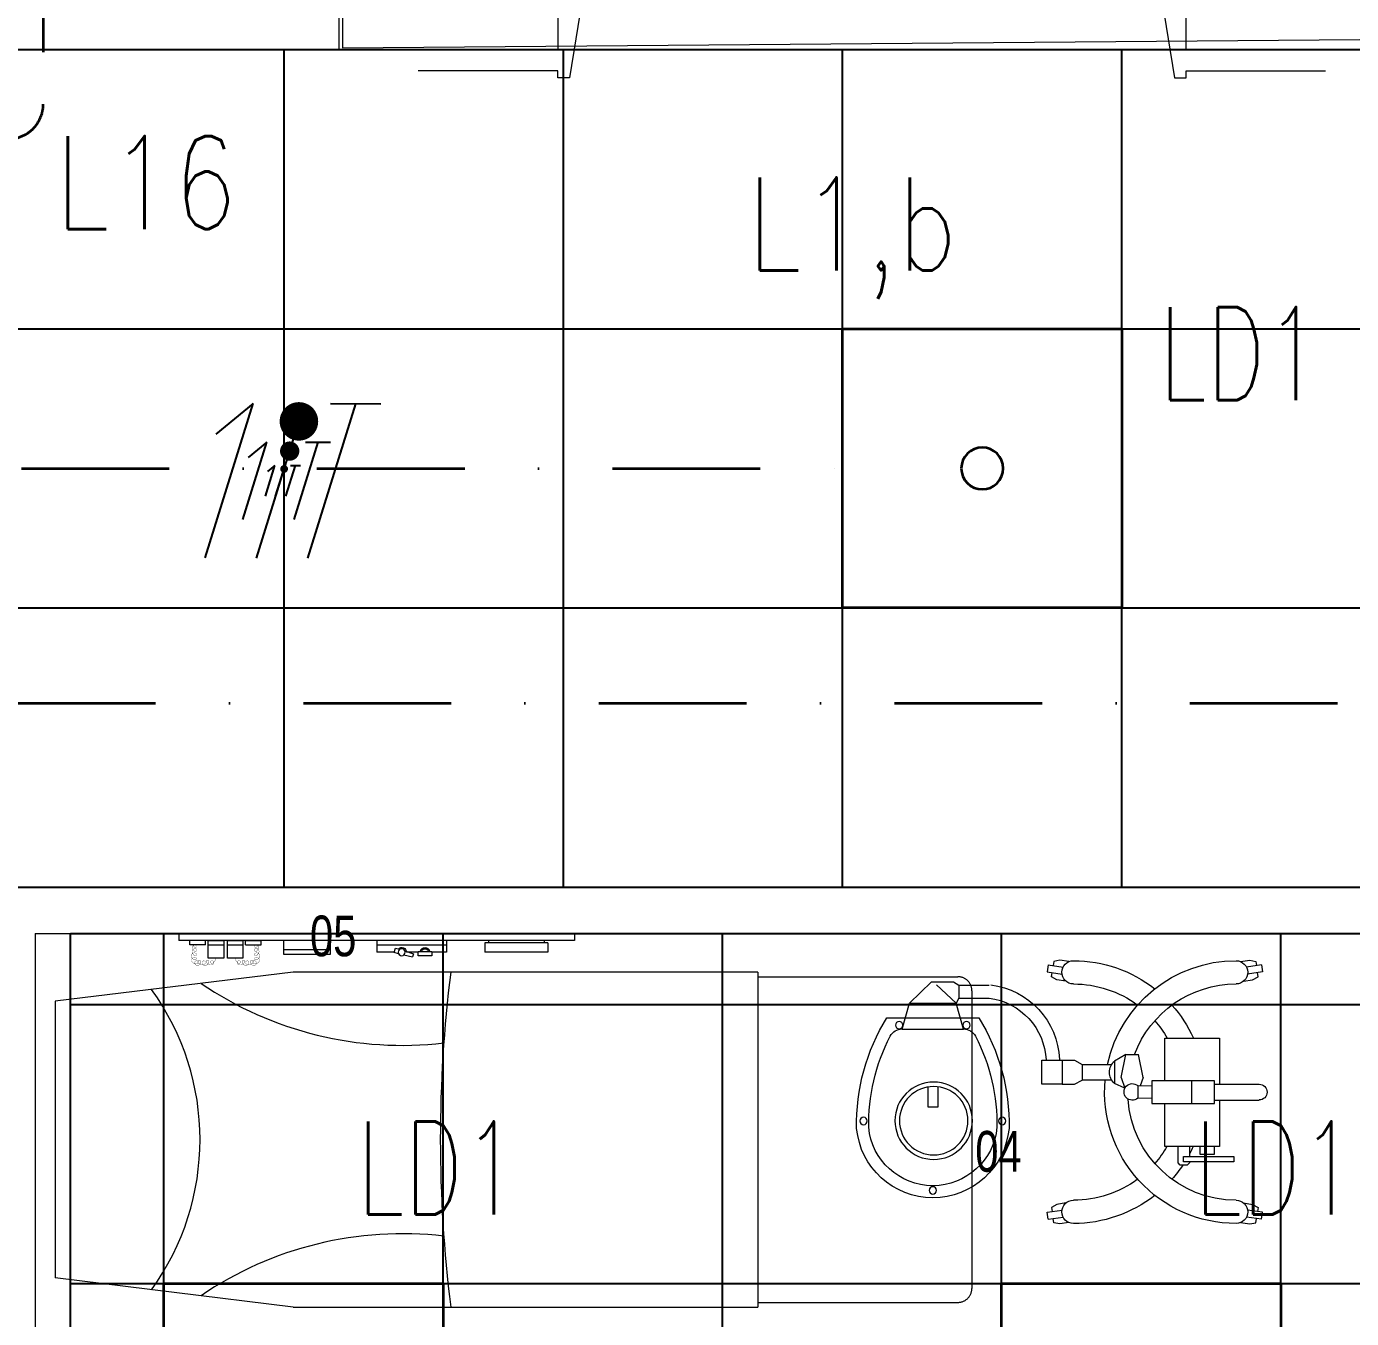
# Model space of a CAD drawing. Header units: inches. Extents: x -12418 to 57169, y -29325 to 19878.
# Drawn here: x 45264 to 48111, y -3675 to -897 of the extents above; entities that cross this region are included whole.
import ezdxf
from ezdxf.enums import TextEntityAlignment as Align

# ---------------------------------------------------------------- set-up
doc = ezdxf.new("R2010")
doc.units = ezdxf.units.IN
doc.header["$LTSCALE"] = 25
doc.header["$MEASUREMENT"] = 0
doc.linetypes.add('00-Ground Floor$0$HIDDEN', pattern=[9.525, 6.35, -3.175])
doc.linetypes.add('DASHDOT', pattern=[25.4, 12.7, -6.35, 0, -6.35])
doc.layers.get('0').update_dxf_attribs({"color": 8})
for name, color, linetype, lineweight in [('00-Ground Floor$0$72_EGR_EQP_TAG', 142, 'Continuous', 5), ('00-Ground Floor$0$C-HYDR-CTCH', 251, 'Continuous', 5), ('00-Ground Floor$0$Cabin', 7, 'Continuous', 5), ('00-Ground Floor$0$LOADING', 253, 'Continuous', 5), ('00-Ground Floor$0$Structure', 251, 'Continuous', 5), ('00-Ground Floor$0$Walls', 251, 'Continuous', 5), ('E-LITE-CIRC', 6, 'Continuous', 25), ('E-LITE-CIRC-NUMB', 6, 'Continuous', 25), ('E-LITE-CLNG', 150, 'Continuous', 35), ('E-LITE-CLNG-CNDT', 6, 'DASHDOT', 35), ('E-LITE-CTRL', 6, 'Continuous', 25), ('E-LITE-IDEN', 6, 'Continuous', 25), ('E-POWR-WIRE', 6, 'Continuous', 25), ('E-POWR-WIRE @ 100', 6, 'Continuous', 25), ('E-POWR-WIRE @ 20', 6, 'Continuous', 25), ('E-POWR-WIRE @ 50', 6, 'Continuous', 25)]:
    doc.layers.add(name, color=color, linetype=linetype, lineweight=lineweight)
doc.layers.add('00-Ground Floor$0$False Ceiling', color=251, linetype='Continuous')
doc.styles.add('00-Ground Floor$0$X3G_ENTITY_257CFD', font='swisscl.ttf', dxfattribs={"height": 200})
doc.styles.add('DC_Simplex', font='SIMPLEX.shx', dxfattribs={"width": 0.7})

# ---------------------------------------------------------------- blocks, each defined once
blk = doc.blocks.new('00-Ground Floor$0$ME19011A-P')
for p, q in [((-0.425, 0), (0.425, 0)), ((-0.425, 0), (-0.425, -0.015)), ((0.425, 0), (0.425, -0.015)), ((-0.425, -0.015), (0.425, -0.015)), ((-0.3675, -0.0198), (-0.2325, -0.0198)), ((-0.3675, -0.0198), (-0.3675, -0.0399)), ((-0.36, -0.015), (-0.36, -0.0198)), ((-0.24, -0.015), (-0.24, -0.0198)), ((-0.2325, -0.0198), (-0.2325, -0.0399)), ((-0.15, -0.015), (-0.15, -0.04)), ((-0.15, -0.025), (0, -0.025)), ((0, -0.015), (0, -0.04)), ((0.1, -0.015), (0.1, -0.045)), ((0.2, -0.045), (0.2, -0.015)), ((0.2818, -0.015), (0.2484, -0.015)), ((0.2484, -0.0243), (0.2484, -0.015)), ((0.2818, -0.0243), (0.2484, -0.0243)), ((0.2818, -0.0243), (0.2818, -0.015)), ((0.3211, -0.015), (0.2877, -0.015)), ((0.2877, -0.015), (0.2877, -0.0531)), ((0.3211, -0.0243), (0.2877, -0.0243)), ((0.3211, -0.0531), (0.3211, -0.015)), ((0.3623, -0.015), (0.3289, -0.015)), ((0.3289, -0.015), (0.3289, -0.0531)), ((0.3623, -0.0243), (0.3289, -0.0243)), ((0.3623, -0.0531), (0.3623, -0.015)), ((0.3682, -0.0243), (0.3682, -0.015)), ((0.3682, -0.015), (0.4016, -0.015)), ((0.3682, -0.0243), (0.4016, -0.0243)), ((0.4016, -0.0243), (0.4016, -0.015)), ((-0.3675, -0.0399), (-0.2325, -0.0399)), ((-0.15, -0.04), (-0.1187, -0.04)), ((-0.0887, -0.04), (-0.0637, -0.04)), ((-0.0606, -0.0371), (-0.0787, -0.0432)), ((-0.0787, -0.0432), (-0.077, -0.0497)), ((-0.0582, -0.046), (-0.077, -0.0497)), ((-0.0402, -0.0312), (-0.0496, -0.0337)), ((-0.047, -0.0434), (-0.0376, -0.0409)), ((-0.0376, -0.0409), (-0.0402, -0.0312)), ((-0.0379, -0.04), (0, -0.04)), ((0.1, -0.035), (0.2, -0.035)), ((0.1, -0.045), (0.2, -0.045)), ((0.2877, -0.0531), (0.3211, -0.0531)), ((0.3289, -0.0531), (0.3623, -0.0531))]:
    blk.add_line(p, q)
at = {"color": 8, "const_width": 0.000601}
for points in [[(0.3044, -0.0531, -0.184574), (0.2977, -0.0636, -1.44364), (0.2961, -0.0581, -0.837915), (0.2969, -0.0664, -0.30536), (0.2839, -0.062, -1.584726), (0.2894, -0.0609, -0.253153), (0.2827, -0.0684, -0.874198), (0.2775, -0.0585, -0.915253), (0.2791, -0.0658, -0.223821), (0.2683, -0.0644, -1.703343), (0.272, -0.0597, -0.588962), (0.2621, -0.068, -0.717795), (0.2625, -0.0581, -0.983104), (0.2645, -0.0644, -0.326362), (0.2534, -0.0609, -0.758716), (0.2609, -0.0514, -0.906186), (0.2593, -0.0565, -0.189488), (0.2526, -0.0522, -0.7948), (0.2613, -0.0423, -1.223996), (0.2574, -0.047, -0.072149), (0.2534, -0.0403, -0.645886), (0.2609, -0.0324, -1.366917), (0.2574, -0.0371, -0.078415), (0.2542, -0.0308, -0.723006), (0.2613, -0.0256, -1.105484), (0.2582, -0.0292, -0.221197), (0.2566, -0.0243, -0.221197)], [(0.3456, -0.0531, 0.184574), (0.3523, -0.0636, 1.44364), (0.3539, -0.0581, 0.837915), (0.3531, -0.0664, 0.30536), (0.3661, -0.062, 1.584726), (0.3606, -0.0609, 0.253153), (0.3673, -0.0684, 0.874198), (0.3725, -0.0585, 0.915253), (0.3709, -0.0658, 0.223821), (0.3817, -0.0644, 1.703343), (0.378, -0.0597, 0.588962), (0.3879, -0.068, 0.717795), (0.3875, -0.0581, 0.983104), (0.3855, -0.0644, 0.326362), (0.3966, -0.0609, 0.758716), (0.3891, -0.0514, 0.906186), (0.3907, -0.0565, 0.189488), (0.3974, -0.0522, 0.7948), (0.3887, -0.0423, 1.223996), (0.3926, -0.047, 0.072149), (0.3966, -0.0403, 0.645886), (0.3891, -0.0324, 1.366917), (0.3926, -0.0371, 0.078415), (0.3958, -0.0308, 0.723006), (0.3887, -0.0256, 1.105484), (0.3918, -0.0292, 0.221197), (0.3934, -0.0243, 0.221197)]]:
    blk.add_lwpolyline(points, format="xyb", dxfattribs=at)
blk.add_lwpolyline([(-0.1187, -0.0482), (-0.0887, -0.0482), (-0.0887, -0.0382), (-0.1187, -0.0382)], close=True)
blk.add_circle((-0.0537, -0.04), 0.0075)
for centre, radius, start, end in [((-0.1037, -0.04), 0.01, 10.4593, 169.5407), ((-0.1037, -0.04), 0.0075, 14.0075, 165.9925), ((-0.0537, -0.04), 0.01, 45, 180)]:
    blk.add_arc(centre, radius, start, end)
blk = doc.blocks.new('00-Ground Floor$0$M.44.57.64')
at = {"layer": '00-Ground Floor$0$LOADING', "xscale": 1000.000000000002, "yscale": 1000.000000000002, "zscale": 1000.000000000002, "rotation": 225.9999036123427}
blk.add_blockref('00-Ground Floor$0$ME19011A-P', (-80806.9, 16720.7), dxfattribs=at)
blk = doc.blocks.new('00-Ground Floor$0$HF13902-P')
at = {"color": 8, "linetype": '00-Ground Floor$0$HIDDEN'}
for p, q in [((-0.35, -0.6824), (-0.35, -1.1124)), ((0.35, -0.6824), (0.35, -1.1124)), ((0.32, -1.1424), (-0.32, -1.1424))]:
    blk.add_line(p, q, dxfattribs=at)
at = {"linetype": 'Continuous'}
for points in [[(0.36, -0.5224), (0.36, -0.5224), (0.36, -0.5224), (0.36, -0.5224), (0.36, -0.5224), (0.36, -0.5224), (0.36, -0.5224), (0.36, -0.5224), (0.36, -0.5224), (0.36, -0.5224), (0.36, -0.5224), (0.36, -0.5224), (0.36, -0.5224), (0.36, -0.5224), (0.36, -0.5224), (0.36, -0.5224), (0.36, -0.5224), (0.36, -0.5224), (0.36, -0.5224), (0.36, -0.5224), (0.36, -0.5224), (0.36, -0.5224), (0.36, -0.5224), (0.36, -0.5224), (0.36, -0.5224), (0.36, -0.5224), (0.36, -0.5224), (0.36, -0.5224), (0.36, -0.5224), (0.36, -0.5224), (0.36, -0.5224), (0.36, -0.5224), (0.36, -0.5224), (0.36, -0.5224), (0.36, -0.5224), (0.36, -0.5224), (0.36, -0.5224), (0.36, -0.5224), (0.36, -0.5224), (0.36, -0.5224), (0.36, -0.5224), (0.36, -0.5224), (0.36, -0.5224), (0.36, -0.5224), (0.36, -0.5224), (0.36, -0.5224), (0.36, -0.5224), (0.36, -0.5224), (0.36, -0.5224), (0.36, -0.5224), (0.36, -0.5224), (0.36, -0.5224), (0.36, -0.5224), (0.36, -0.5224), (0.36, -0.5224), (0.36, -0.5224), (0.36, -0.5224), (0.36, -0.5224), (0.36, -0.5224), (0.36, -0.5224), (0.36, -0.5224), (0.36, -0.5224), (0.36, -0.5224), (0.36, -0.5224), (0.36, -0.5224), (0.36, -0.5224), (0.36, -0.5224), (0.36, -0.5224), (0.36, -0.5224), (0.36, -0.5224), (0.36, -0.5224), (0.36, -0.5224), (0.36, -0.5224), (0.36, -0.5224), (0.36, -0.5224), (0.36, -0.5224), (0.36, -0.5224), (0.36, -0.5224), (0.36, -0.5224), (0.36, -0.5224), (0.36, -0.5224), (0.36, -0.5224), (0.36, -0.5224), (0.36, -0.5224), (0.36, -0.5224), (0.36, -0.5224), (0.36, -0.5224), (0.36, -0.5224), (0.36, -0.5224), (0.36, -0.5224), (0.36, -0.5224), (0.36, -0.5224), (0.36, -0.5224), (0.36, -0.5224), (0.36, -0.5224), (0.36, -0.5224), (0.36, -0.5224), (0.36, -0.5224), (0.36, -0.5224), (0.36, -0.5224), (0.36, -0.5224), (0.36, -0.5224), (0.36, -0.5224), (0.36, -0.5224), (0.36, -0.5224), (0.36, -0.5224), (0.36, -0.5224), (0.36, -0.5224), (0.36, -0.5224), (0.36, -0.5224), (0.36, -0.5224), (0.36, -0.5224), (0.36, -0.5224), (0.36, -0.5224), (0.36, -0.5224), (0.36, -0.5224), (0.36, -0.5224), (0.36, -0.5224), (0.36, -0.5224), (0.36, -0.5224), (0.36, -0.5224), (0.36, -0.5224), (0.36, -0.5224), (0.36, -0.5224), (0.36, -0.5224), (0.36, -0.5224), (0.36, -0.5224), (0.36, -0.5224), (0.36, -0.5224), (0.36, -0.5224), (0.36, -0.5224), (0.36, -0.5224), (0.36, -0.5224), (0.36, -0.5224), (0.36, -0.5224), (0.36, -0.5224), (0.36, -0.5224), (0.36, -0.5224), (0.36, -0.5224), (0.36, -0.5224), (0.36, -0.5224), (0.36, -0.5224), (0.36, -0.5224), (0.36, -0.5224), (0.36, -0.5224), (0.36, -0.5224), (0.36, -0.5224), (0.36, -0.5224), (0.36, -0.5224), (0.36, -0.5224), (0.36, -0.5224), (0.36, -0.5224), (0.36, -0.5224), (0.36, -0.5224), (0.36, -0.5224), (0.36, -0.5224), (0.36, -0.5224), (0.36, -0.5224), (0.36, -0.5224), (0.36, -0.5224), (0.36, -0.5224), (0.36, -0.5224), (0.36, -0.5224), (0.36, -0.5224), (0.36, -0.5224), (0.36, -0.5224), (0.36, -0.5224), (0.36, -0.5224), (0.36, -0.5224), (0.36, -0.5224), (0.36, -0.5224), (0.36, -0.5224), (0.36, -0.5224), (0.36, -0.5224), (0.36, -0.5224), (0.36, -0.5224), (0.36, -0.5224), (0.36, -0.5224), (0.36, -0.5224), (0.36, -0.5224), (0.36, -0.5224), (0.36, -0.5224), (0.36, -0.5224), (0.36, -0.5224), (0.36, -0.5224), (0.36, -0.5224), (0.36, -0.5224), (0.36, -0.5224), (0.36, -0.5224), (0.36, -0.5224), (0.36, -0.5224), (0.36, -0.5224), (0.36, -0.5224), (0.36, -0.5224), (0.36, -0.5224), (0.36, -0.5224), (0.36, -0.5224), (0.36, -0.5224), (0.36, -0.5224), (0.36, -0.5224), (0.36, -0.5224), (0.36, -0.5224), (0.36, -0.5224), (0.36, -0.5224), (0.36, -0.5224), (0.36, -0.5224), (0.36, -0.5224), (0.36, -0.5224), (0.36, -0.5224), (0.36, -0.5224), (0.36, -0.5224), (0.36, -0.5224), (0.36, -0.5224), (0.36, -0.5224), (0.36, -0.5224), (0.36, -0.5224), (0.36, -0.5224), (0.36, -0.5224), (0.36, -0.5224)], [(0.36, -0.5224), (0.36, -0.5224), (0.36, -0.5224), (0.36, -0.5224), (0.36, -0.5224), (0.36, -0.5224), (0.36, -0.5224), (0.36, -0.5224), (0.36, -0.5224), (0.36, -0.5224), (0.36, -0.5224), (0.36, -0.5224), (0.36, -0.5224), (0.36, -0.5224), (0.36, -0.5224), (0.36, -0.5224), (0.36, -0.5224), (0.36, -0.5224), (0.36, -0.5224), (0.36, -0.5224), (0.36, -0.5224), (0.36, -0.5224), (0.36, -0.5224), (0.36, -0.5224), (0.36, -0.5224), (0.36, -0.5224), (0.36, -0.5224), (0.36, -0.5224), (0.36, -0.5224), (0.36, -0.5224), (0.36, -0.5224), (0.36, -0.5224), (0.36, -0.5224), (0.36, -0.5224), (0.36, -0.5224), (0.36, -0.5224), (0.36, -0.5224), (0.36, -0.5224), (0.36, -0.5224), (0.36, -0.5224), (0.36, -0.5224), (0.36, -0.5224), (0.36, -0.5224), (0.36, -0.5224), (0.36, -0.5224), (0.36, -0.5224), (0.36, -0.5224), (0.36, -0.5224), (0.36, -0.5224), (0.36, -0.5224), (0.36, -0.5224), (0.36, -0.5224), (0.36, -0.5224), (0.36, -0.5224), (0.36, -0.5224), (0.36, -0.5224), (0.36, -0.5224), (0.36, -0.5224), (0.36, -0.5224), (0.36, -0.5224), (0.36, -0.5224), (0.36, -0.5224), (0.36, -0.5224), (0.36, -0.5224), (0.36, -0.5224), (0.36, -0.5224), (0.36, -0.5224), (0.36, -0.5224), (0.36, -0.5224), (0.36, -0.5224), (0.36, -0.5224), (0.36, -0.5224), (0.36, -0.5224), (0.36, -0.5224), (0.36, -0.5224), (0.36, -0.5224), (0.36, -0.5224), (0.36, -0.5224), (0.36, -0.5224), (0.36, -0.5224), (0.36, -0.5224), (0.36, -0.5224), (0.36, -0.5224), (0.36, -0.5224), (0.36, -0.5224), (0.36, -0.5224), (0.36, -0.5224), (0.36, -0.5224), (0.36, -0.5224), (0.36, -0.5224), (0.36, -0.5224), (0.36, -0.5224), (0.36, -0.5224), (0.36, -0.5224), (0.36, -0.5224), (0.36, -0.5224), (0.36, -0.5224), (0.36, -0.5224), (0.36, -0.5224), (0.36, -0.5224), (0.36, -0.5224), (0.36, -0.5224), (0.36, -0.5224), (0.36, -0.5224), (0.36, -0.5224), (0.36, -0.5224), (0.36, -0.5224), (0.36, -0.5224), (0.36, -0.5224), (0.36, -0.5224), (0.36, -0.5224), (0.36, -0.5224), (0.36, -0.5224), (0.36, -0.5224), (0.36, -0.5224), (0.36, -0.5224), (0.36, -0.5224), (0.36, -0.5224), (0.36, -0.5224), (0.36, -0.5224), (0.36, -0.5224), (0.36, -0.5224), (0.36, -0.5224), (0.36, -0.5224), (0.36, -0.5224), (0.36, -0.5224), (0.36, -0.5224), (0.36, -0.5224), (0.36, -0.5224), (0.36, -0.5224), (0.36, -0.5224), (0.36, -0.5224), (0.36, -0.5224), (0.36, -0.5224), (0.36, -0.5224), (0.36, -0.5224), (0.36, -0.5224), (0.36, -0.5224), (0.36, -0.5224), (0.36, -0.5224), (0.36, -0.5224), (0.36, -0.5224), (0.36, -0.5224), (0.36, -0.5224), (0.36, -0.5224), (0.36, -0.5224), (0.36, -0.5224), (0.36, -0.5224), (0.36, -0.5224), (0.36, -0.5224), (0.36, -0.5224), (0.36, -0.5224), (0.36, -0.5224), (0.36, -0.5224), (0.36, -0.5224), (0.36, -0.5224), (0.36, -0.5224), (0.36, -0.5224), (0.36, -0.5224), (0.36, -0.5224), (0.36, -0.5224), (0.36, -0.5224), (0.36, -0.5224), (0.36, -0.5224), (0.36, -0.5224), (0.36, -0.5224), (0.36, -0.5224), (0.36, -0.5224), (0.36, -0.5224), (0.36, -0.5224), (0.36, -0.5224), (0.36, -0.5224), (0.36, -0.5224), (0.36, -0.5224), (0.36, -0.5224), (0.36, -0.5224), (0.36, -0.5224), (0.36, -0.5224), (0.36, -0.5224), (0.36, -0.5224), (0.36, -0.5224), (0.36, -0.5224), (0.36, -0.5224), (0.36, -0.5224), (0.36, -0.5224), (0.36, -0.5224), (0.36, -0.5224), (0.36, -0.5224), (0.36, -0.5224), (0.36, -0.5224), (0.36, -0.5224), (0.36, -0.5224), (0.36, -0.5224), (0.36, -0.5224), (0.36, -0.5224), (0.36, -0.5224), (0.36, -0.5224), (0.36, -0.5224), (0.36, -0.5224), (0.36, -0.5224), (0.36, -0.5224), (0.36, -0.5224), (0.36, -0.5224), (0.36, -0.5224), (0.36, -0.5224), (0.36, -0.5224), (0.36, -0.5224), (0.36, -0.5224), (0.36, -0.5224), (0.36, -0.5224), (0.36, -0.5224), (0.36, -0.5224), (0.36, -0.5224), (0.36, -0.5224)], [(0.36, -0.5224), (0.36, -0.5224), (0.36, -0.5224), (0.36, -0.5224), (0.36, -0.5224), (0.36, -0.5224), (0.36, -0.5224), (0.36, -0.5224), (0.36, -0.5224), (0.36, -0.5224), (0.36, -0.5224), (0.36, -0.5224), (0.36, -0.5224), (0.36, -0.5224), (0.36, -0.5224), (0.36, -0.5224), (0.36, -0.5224), (0.36, -0.5224), (0.36, -0.5224), (0.36, -0.5224), (0.36, -0.5224), (0.36, -0.5224), (0.36, -0.5224), (0.36, -0.5224), (0.36, -0.5224), (0.36, -0.5224), (0.36, -0.5224), (0.36, -0.5224), (0.36, -0.5224), (0.36, -0.5224), (0.36, -0.5224), (0.36, -0.5224), (0.36, -0.5224), (0.36, -0.5224), (0.36, -0.5224), (0.36, -0.5224), (0.36, -0.5224), (0.36, -0.5224), (0.36, -0.5224), (0.36, -0.5224), (0.36, -0.5224), (0.36, -0.5224), (0.36, -0.5224), (0.36, -0.5224), (0.36, -0.5224), (0.36, -0.5224), (0.36, -0.5224), (0.36, -0.5224), (0.36, -0.5224), (0.36, -0.5224), (0.36, -0.5224), (0.36, -0.5224), (0.36, -0.5224), (0.36, -0.5224), (0.36, -0.5224), (0.36, -0.5224), (0.36, -0.5224), (0.36, -0.5224), (0.36, -0.5224), (0.36, -0.5224), (0.36, -0.5224), (0.36, -0.5224), (0.36, -0.5224), (0.36, -0.5224), (0.36, -0.5224), (0.36, -0.5224), (0.36, -0.5224), (0.36, -0.5224), (0.36, -0.5224), (0.36, -0.5224), (0.36, -0.5224), (0.36, -0.5224), (0.36, -0.5224), (0.36, -0.5224), (0.36, -0.5224), (0.36, -0.5224), (0.36, -0.5224), (0.36, -0.5224), (0.36, -0.5224), (0.36, -0.5224), (0.36, -0.5224), (0.36, -0.5224), (0.36, -0.5224), (0.36, -0.5224), (0.36, -0.5224), (0.36, -0.5224), (0.36, -0.5224), (0.36, -0.5224), (0.36, -0.5224), (0.36, -0.5224), (0.36, -0.5224), (0.36, -0.5224), (0.36, -0.5224), (0.36, -0.5224), (0.36, -0.5224), (0.36, -0.5224), (0.36, -0.5224), (0.36, -0.5224), (0.36, -0.5224), (0.36, -0.5224), (0.36, -0.5224), (0.36, -0.5224), (0.36, -0.5224), (0.36, -0.5224), (0.36, -0.5224), (0.36, -0.5224), (0.36, -0.5224), (0.36, -0.5224), (0.36, -0.5224), (0.36, -0.5224), (0.36, -0.5224), (0.36, -0.5224), (0.36, -0.5224), (0.36, -0.5224), (0.36, -0.5224), (0.36, -0.5224), (0.36, -0.5224), (0.36, -0.5224), (0.36, -0.5224), (0.36, -0.5224), (0.36, -0.5224), (0.36, -0.5224), (0.36, -0.5224), (0.36, -0.5224), (0.36, -0.5224), (0.36, -0.5224), (0.36, -0.5224), (0.36, -0.5224), (0.36, -0.5224), (0.36, -0.5224), (0.36, -0.5224), (0.36, -0.5224), (0.36, -0.5224), (0.36, -0.5224), (0.36, -0.5224), (0.36, -0.5224), (0.36, -0.5224), (0.36, -0.5224), (0.36, -0.5224), (0.36, -0.5224), (0.36, -0.5224), (0.36, -0.5224), (0.36, -0.5224), (0.36, -0.5224), (0.36, -0.5224), (0.36, -0.5224), (0.36, -0.5224), (0.36, -0.5224), (0.36, -0.5224), (0.36, -0.5224), (0.36, -0.5224), (0.36, -0.5224), (0.36, -0.5224), (0.36, -0.5224), (0.36, -0.5224), (0.36, -0.5224), (0.36, -0.5224), (0.36, -0.5224), (0.36, -0.5224), (0.36, -0.5224), (0.36, -0.5224), (0.36, -0.5224), (0.36, -0.5224), (0.36, -0.5224), (0.36, -0.5224), (0.36, -0.5224), (0.36, -0.5224), (0.36, -0.5224), (0.36, -0.5224), (0.36, -0.5224), (0.36, -0.5224), (0.36, -0.5224), (0.36, -0.5224), (0.36, -0.5224), (0.36, -0.5224), (0.36, -0.5224), (0.36, -0.5224), (0.36, -0.5224), (0.36, -0.5224), (0.36, -0.5224), (0.36, -0.5224), (0.36, -0.5224), (0.36, -0.5224), (0.36, -0.5224), (0.36, -0.5224), (0.36, -0.5224), (0.36, -0.5224), (0.36, -0.5224), (0.36, -0.5224), (0.36, -0.5224), (0.36, -0.5224), (0.36, -0.5224), (0.36, -0.5224), (0.36, -0.5224), (0.36, -0.5224), (0.36, -0.5224), (0.36, -0.5224), (0.36, -0.5224), (0.36, -0.5224), (0.36, -0.5224), (0.36, -0.5224), (0.36, -0.5224), (0.36, -0.5224), (0.36, -0.5224), (0.36, -0.5224), (0.36, -0.5224), (0.36, -0.5224), (0.36, -0.5224), (0.36, -0.5224), (0.36, -0.5224), (0.36, -0.5224), (0.36, -0.5224), (0.36, -0.5224), (0.36, -0.5224), (0.36, -0.5224), (0.36, -0.5224), (0.36, -0.5224), (0.36, -0.5224), (0.36, -0.5224), (0.36, -0.5224), (0.36, -0.5224), (0.36, -0.5224), (0.36, -0.5224), (0.36, -0.5224), (0.36, -0.5224), (0.36, -0.5224), (0.36, -0.5224), (0.36, -0.5224), (0.36, -0.5224), (0.36, -0.5224), (0.36, -0.5224), (0.36, -0.5224), (0.36, -0.5224), (0.36, -0.5224), (0.36, -0.5224), (0.36, -0.5224), (0.36, -0.5224), (0.36, -0.5224), (0.36, -0.5224), (0.36, -0.5224), (0.36, -0.5224), (0.36, -0.5224), (0.36, -0.5224), (0.36, -0.5224), (0.36, -0.5224), (0.36, -0.5224), (0.36, -0.5224), (0.36, -0.5224), (0.36, -0.5224), (0.36, -0.5224), (0.36, -0.5224), (0.36, -0.5224), (0.36, -0.5224), (0.36, -0.5224), (0.36, -0.5224), (0.36, -0.5224), (0.36, -0.5224), (0.36, -0.5224), (0.36, -0.5224), (0.36, -0.5224), (0.36, -0.5224), (0.36, -0.5224), (0.36, -0.5224), (0.36, -0.5224), (0.36, -0.5224), (0.36, -0.5224), (0.36, -0.5224), (0.36, -0.5224), (0.36, -0.5224), (0.36, -0.5224), (0.36, -0.5224), (0.36, -0.5224), (0.36, -0.5224), (0.36, -0.5224), (0.36, -0.5224), (0.36, -0.5224), (0.36, -0.5224)]]:
    blk.add_lwpolyline(points, close=True, dxfattribs=at)
for points in [[(0.36, -0.5224), (0.36, -0.5224), (0.36, -0.5224), (0.36, -0.5224), (0.36, -0.5224), (0.36, -0.5224), (0.36, -0.5224), (0.36, -0.5224)], [(0.36, -0.5224), (0.36, -0.5224), (0.36, -0.5224), (0.36, -0.5224), (0.36, -0.5224), (0.36, -0.5224), (0.36, -0.5224), (0.36, -0.5224), (0.36, -0.5224), (0.36, -0.5224), (0.36, -0.5224), (0.36, -0.5224), (0.36, -0.5224), (0.36, -0.5224), (0.36, -0.5224), (0.36, -0.5224), (0.36, -0.5224), (0.36, -0.5224), (0.36, -0.5224), (0.36, -0.5224), (0.36, -0.5224), (0.36, -0.5224), (0.36, -0.5224), (0.36, -0.5224), (0.36, -0.5224), (0.36, -0.5224), (0.36, -0.5224), (0.36, -0.5224), (0.36, -0.5224), (0.36, -0.5224), (0.36, -0.5224), (0.36, -0.5224), (0.36, -0.5224), (0.36, -0.5224), (0.36, -0.5224), (0.36, -0.5224), (0.36, -0.5224), (0.36, -0.5224), (0.36, -0.5224), (0.36, -0.5224), (0.36, -0.5224), (0.36, -0.5224), (0.36, -0.5224), (0.36, -0.5224), (0.36, -0.5224), (0.36, -0.5224), (0.36, -0.5224), (0.36, -0.5224), (0.36, -0.5224), (0.36, -0.5224), (0.36, -0.5224), (0.36, -0.5224), (0.36, -0.5224), (0.36, -0.5224), (0.36, -0.5224), (0.36, -0.5224), (0.36, -0.5224), (0.36, -0.5224), (0.36, -0.5224), (0.36, -0.5224), (0.36, -0.5224), (0.36, -0.5224), (0.36, -0.5224), (0.36, -0.5224), (0.36, -0.5224), (0.36, -0.5224), (0.36, -0.5224), (0.36, -0.5224), (0.36, -0.5224), (0.36, -0.5224), (0.36, -0.5224), (0.36, -0.5224), (0.36, -0.5224), (0.36, -0.5224), (0.36, -0.5224), (0.36, -0.5224), (0.36, -0.5224), (0.36, -0.5224), (0.36, -0.5224), (0.36, -0.5224), (0.36, -0.5224), (0.36, -0.5224), (0.36, -0.5224), (0.36, -0.5224), (0.36, -0.5224), (0.36, -0.5224), (0.36, -0.5224), (0.36, -0.5224), (0.36, -0.5224), (0.36, -0.5224), (0.36, -0.5224), (0.36, -0.5224), (0.36, -0.5224), (0.36, -0.5224), (0.36, -0.5224), (0.36, -0.5224), (0.36, -0.5224), (0.36, -0.5224), (0.36, -0.5224), (0.36, -0.5224), (0.36, -0.5224), (0.36, -0.5224), (0.36, -0.5224), (0.36, -0.5224), (0.36, -0.5224), (0.36, -0.5224), (0.36, -0.5224), (0.36, -0.5224), (0.36, -0.5224), (0.36, -0.5224), (0.36, -0.5224)], [(0.36, -0.5224), (0.36, -0.5224), (0.36, -0.5224), (0.36, -0.5224), (0.36, -0.5224), (0.36, -0.5224), (0.36, -0.5224), (0.36, -0.5224), (0.36, -0.5224), (0.36, -0.5224), (0.36, -0.5224), (0.36, -0.5224), (0.36, -0.5224), (0.36, -0.5224), (0.36, -0.5224), (0.36, -0.5224), (0.36, -0.5224)], [(0.36, -0.5224), (0.36, -0.5224), (0.36, -0.5224), (0.36, -0.5224), (0.36, -0.5224), (0.36, -0.5224), (0.36, -0.5224)], [(0.36, -0.5224), (0.36, -0.5224), (0.36, -0.5224), (0.36, -0.5224), (0.36, -0.5224), (0.36, -0.5224), (0.36, -0.5224), (0.36, -0.5224), (0.36, -0.5224), (0.36, -0.5224), (0.36, -0.5224), (0.36, -0.5224)], [(0.36, -0.5224), (0.36, -0.5224), (0.36, -0.5224), (0.36, -0.5224), (0.36, -0.5224), (0.36, -0.5224), (0.36, -0.5224), (0.36, -0.5224), (0.36, -0.5224), (0.36, -0.5224), (0.36, -0.5224), (0.36, -0.5224), (0.36, -0.5224), (0.36, -0.5224), (0.36, -0.5224), (0.36, -0.5224), (0.36, -0.5224), (0.36, -0.5224), (0.36, -0.5224), (0.36, -0.5224), (0.36, -0.5224), (0.36, -0.5224), (0.36, -0.5224), (0.36, -0.5224), (0.36, -0.5224), (0.36, -0.5224), (0.36, -0.5224), (0.36, -0.5224), (0.36, -0.5224), (0.36, -0.5224), (0.36, -0.5224), (0.36, -0.5224), (0.36, -0.5224), (0.36, -0.5224), (0.36, -0.5224), (0.36, -0.5224), (0.36, -0.5224), (0.36, -0.5224), (0.36, -0.5224), (0.36, -0.5224), (0.36, -0.5224), (0.36, -0.5224), (0.36, -0.5224), (0.36, -0.5224), (0.36, -0.5224), (0.36, -0.5224), (0.36, -0.5224), (0.36, -0.5224), (0.36, -0.5224), (0.36, -0.5224), (0.36, -0.5224), (0.36, -0.5224), (0.36, -0.5224), (0.36, -0.5224), (0.36, -0.5224), (0.36, -0.5224), (0.36, -0.5224), (0.36, -0.5224), (0.36, -0.5224), (0.36, -0.5224), (0.36, -0.5224), (0.36, -0.5224), (0.36, -0.5224), (0.36, -0.5224), (0.36, -0.5224), (0.36, -0.5224), (0.36, -0.5224), (0.36, -0.5224), (0.36, -0.5224), (0.36, -0.5224), (0.36, -0.5224), (0.36, -0.5224), (0.36, -0.5224), (0.36, -0.5224), (0.36, -0.5224), (0.36, -0.5224), (0.36, -0.5224), (0.36, -0.5224), (0.36, -0.5224), (0.36, -0.5224), (0.36, -0.5224), (0.36, -0.5224), (0.36, -0.5224), (0.36, -0.5224), (0.36, -0.5224), (0.36, -0.5224), (0.36, -0.5224), (0.36, -0.5224), (0.36, -0.5224)], [(0.36, -0.5224), (0.36, -0.5224), (0.36, -0.5224), (0.36, -0.5224), (0.36, -0.5224), (0.36, -0.5224), (0.36, -0.5224), (0.36, -0.5224), (0.36, -0.5224), (0.36, -0.5224)], [(0.36, -0.5224), (0.36, -0.5224), (0.36, -0.5224), (0.36, -0.5224), (0.36, -0.5224), (0.36, -0.5224), (0.36, -0.5224), (0.36, -0.5224), (0.36, -0.5224), (0.36, -0.5224)], [(0.36, -0.5224), (0.36, -0.5224), (0.36, -0.5224), (0.36, -0.5224), (0.36, -0.5224), (0.36, -0.5224), (0.36, -0.5224), (0.36, -0.5224), (0.36, -0.5224), (0.36, -0.5224), (0.36, -0.5224), (0.36, -0.5224), (0.36, -0.5224), (0.36, -0.5224), (0.36, -0.5224)], [(0.36, -0.5224), (0.36, -0.5224), (0.36, -0.5224), (0.36, -0.5224), (0.36, -0.5224), (0.36, -0.5224), (0.36, -0.5224), (0.36, -0.5224), (0.36, -0.5224), (0.36, -0.5224)], [(0.36, -0.5224), (0.36, -0.5224), (0.36, -0.5224), (0.36, -0.5224), (0.36, -0.5224), (0.36, -0.5224), (0.36, -0.5224)], [(0.36, -0.5224), (0.36, -0.5224), (0.36, -0.5224), (0.36, -0.5224), (0.36, -0.5224), (0.36, -0.5224), (0.36, -0.5224), (0.36, -0.5224), (0.36, -0.5224), (0.36, -0.5224)], [(0.36, -0.5224), (0.36, -0.5224), (0.36, -0.5224), (0.36, -0.5224), (0.36, -0.5224), (0.36, -0.5224), (0.36, -0.5224), (0.36, -0.5224), (0.36, -0.5224), (0.36, -0.5224), (0.36, -0.5224), (0.36, -0.5224), (0.36, -0.5224), (0.36, -0.5224), (0.36, -0.5224), (0.36, -0.5224), (0.36, -0.5224), (0.36, -0.5224)], [(0.36, -0.5224), (0.36, -0.5224), (0.36, -0.5224), (0.36, -0.5224), (0.36, -0.5224), (0.36, -0.5224), (0.36, -0.5224), (0.36, -0.5224), (0.36, -0.5224)]]:
    blk.add_lwpolyline(points, dxfattribs=at)
blk.add_circle((0.36, -0.5224), 0.000000101)
at = {"color": 8}
for centre, radius, start, end in [((0, 1.0679), 0.5515, 234.1788, 305.8212), ((-0.9704, 0.0819), 0.7679, 353.3222, 34.2669), ((0.9704, 0.0819), 0.7679, 145.7331, 186.6778), ((0, -2.9071), 2.9071, 82.8865, 97.1135)]:
    blk.add_arc(centre, radius, start, end, dxfattribs=at)
at = {"color": 8, "linetype": '00-Ground Floor$0$HIDDEN'}
for centre, start, end in [((-0.32, -1.1124), 180, 270), ((0.32, -1.1124), 270, 0)]:
    blk.add_arc(centre, 0.03, start, end, dxfattribs=at)
at = {"layer": '00-Ground Floor$0$LOADING'}
for p, q in [((-0.36, 0.3161), (-0.2975, 0.8276)), ((0.2975, 0.8276), (-0.2975, 0.8276)), ((0.36, 0.3161), (0.2975, 0.8276)), ((-0.36, 0.3161), (-0.36, -0.6824)), ((0.36, -0.6824), (0.36, 0.3161)), ((0.36, -0.6824), (-0.36, -0.6824))]:
    blk.add_line(p, q, dxfattribs=at)
blk = doc.blocks.new('00-Ground Floor$0$mobile light')
at = {"layer": '00-Ground Floor$0$LOADING'}
for p, q in [((1882.58, -498.29), (1882.35, -499.8)), ((1882.58, -498.29), (1885.78, -498.78)), ((1883.78, -497.56), (1883.65, -498.45)), ((1885.1, -497.29), (1883.78, -497.56)), ((1887.04, -497.59), (1885.1, -497.29)), ((1923.94, -497.59), (1925.88, -497.29)), ((1928.41, -498.29), (1925.2, -498.78)), ((1925.88, -497.29), (1927.2, -497.56)), ((1927.2, -497.56), (1927.33, -498.45)), ((1928.41, -498.29), (1928.63, -499.8)), ((1882.35, -499.8), (1885.55, -500.28)), ((1883.28, -500.85), (1883.42, -499.96)), ((1884.47, -501.5), (1883.28, -500.85)), ((1928.63, -499.8), (1925.43, -500.28)), ((1926.52, -501.5), (1927.7, -500.85)), ((1927.7, -500.85), (1927.56, -499.96)), ((1886.4, -501.79), (1884.47, -501.5)), ((1924.58, -501.79), (1926.52, -501.5)), ((1947.59, -502.62), (1941.09, -502.62)), ((1948.76, -501.94), (1947.59, -502.62)), ((1947.59, -502.62), (1947.59, -505.45)), ((1948.15, -506.5), (1952.41, -502.55)), ((1953.47, -501.94), (1948.76, -501.94)), ((1958.23, -506.5), (1953.47, -501.94)), ((1947.59, -505.45), (1941.09, -505.45)), ((1946.6, -512.08), (1948.15, -506.5)), ((1947.59, -505.45), (1948.15, -506.5)), ((1958.23, -506.5), (1948.15, -506.5)), ((1959.78, -512.08), (1958.23, -506.5)), ((1963.08, -509.67), (1943.3, -509.67)), ((1959.78, -512.08), (1946.6, -512.08)), ((1908.01, -522.53), (1909, -517.55)), ((1911.69, -517.55), (1909, -517.55)), ((1912.69, -522.53), (1911.69, -517.55)), ((1911.69, -517.55), (1914.17, -518.99)), ((1914.17, -518.99), (1914.17, -523.77)), ((1921.08, -519.69), (1914.74, -519.69)), ((1922.73, -518.8), (1921.08, -519.69)), ((1921.08, -519.69), (1921.08, -523.01)), ((1921.08, -519.69), (1921.08, -523.01)), ((1925.38, -518.8), (1922.73, -518.8)), ((1892.68, -528.06), (1892.68, -523.24)), ((1892.68, -523.24), (1906.16, -523.24)), ((1897.5, -528.06), (1897.5, -523.24)), ((1906.16, -523.24), (1906.16, -528.06)), ((1908.01, -522.53), (1908.62, -524.28)), ((1912.69, -522.53), (1911.9, -524.78)), ((1911.9, -524.78), (1914.17, -523.77)), ((1921.08, -523.01), (1914.77, -523.01)), ((1922.73, -523.93), (1921.08, -523.04)), ((1925.38, -523.93), (1922.73, -523.93)), ((1892.68, -523.97), (1883.05, -523.97)), ((1909.15, -524.25), (1906.16, -524.32)), ((1909.15, -524.25), (1909.15, -526.94)), ((1892.68, -527.34), (1883.05, -527.34)), ((1906.16, -528.06), (1892.68, -528.06)), ((1909.15, -526.94), (1906.16, -526.87)), ((1886.4, -549.48), (1884.47, -549.77)), ((1924.58, -549.48), (1926.52, -549.77)), ((1882.35, -551.47), (1885.55, -550.99)), ((1882.58, -552.98), (1882.35, -551.47)), ((1884.47, -549.77), (1883.28, -550.42)), ((1883.28, -550.42), (1883.42, -551.31)), ((1928.63, -551.47), (1925.43, -550.99)), ((1926.52, -549.77), (1927.7, -550.42)), ((1927.7, -550.42), (1927.56, -551.31)), ((1928.41, -552.98), (1928.63, -551.47)), ((1882.58, -552.98), (1885.78, -552.5)), ((1883.78, -553.71), (1883.65, -552.82)), ((1885.1, -553.98), (1883.78, -553.71)), ((1887.04, -553.69), (1885.1, -553.98)), ((1923.94, -553.69), (1925.88, -553.98)), ((1928.41, -552.98), (1925.2, -552.5)), ((1925.88, -553.98), (1927.2, -553.71)), ((1927.2, -553.71), (1927.33, -552.82))]:
    blk.add_line(p, q, dxfattribs=at)
for points in [[(1903.33, -523.24), (1903.33, -514.02), (1891.61, -514.02), (1891.61, -523.97)], [(1954.27, -524.55), (1954.27, -528.82), (1952.05, -528.82), (1952.05, -524.5)], [(1891.61, -527.34), (1891.61, -537.34), (1903.33, -537.34), (1903.33, -528.06)], [(1892.74, -537.34), (1892.74, -539.04), (1895.76, -539.04), (1895.76, -537.34)], [(1898.05, -537.34), (1898.05, -539.5)], [(1898.05, -540.63), (1898.05, -540.87), (1898.53, -541.35), (1900.02, -541.35), (1900.5, -540.87), (1900.5, -537.34)]]:
    blk.add_lwpolyline(points, dxfattribs=at)
for points in [[(1929.78, -518.8), (1925.38, -518.8), (1925.38, -523.93), (1929.78, -523.93)], [(1899.3, -539.5), (1888.5, -539.5), (1888.5, -540.63), (1899.3, -540.63)]]:
    blk.add_lwpolyline(points, close=True, dxfattribs=at)
for centre, radius in [((1945.96, -511.25), 0.793), ((1960.42, -511.25), 0.793), ((1953.01, -531.79), 8.32), ((1953.01, -531.79), 7.35), ((1938.31, -531.85), 0.793), ((1968.07, -531.85), 0.793), ((1953.19, -546.77), 0.793)]:
    blk.add_circle(centre, radius, dxfattribs=at)
for centre, radius, start, end in [((1888.02, -499.89), 2.5, 90, 270), ((1888.02, -525.64), 28.25, 12.1463, 90), ((1922.96, -525.64), 28.25, 90, 128.2073), ((1922.96, -499.89), 2.5, 270, 90), ((1888.02, -525.64), 23.25, 20.3387, 90), ((1922.96, -525.64), 23.25, 90, 126.3743), ((1942.82, -519.31), 16.86, 97.1293, 177.6115), ((1942.82, -519.31), 13.97, 97.1293, 177.6115), ((1922.96, -525.64), 28.25, 138.4974, 155.7305), ((1980.13, -532.49), 43.32, 148.2167, 181.2501), ((1926.25, -532.49), 43.32, 358.7499, 31.7833), ((1922.96, -525.64), 23.25, 138.7224, 150.0382), ((1946.6, -514.96), 2.89, 90, 152.4092), ((1959.78, -514.96), 2.89, 27.5908, 90), ((1980.13, -532.49), 40.72, 152.4092, 181.2501), ((1926.25, -532.49), 40.72, 358.7499, 27.5908), ((1911.94, -521.38), 3.27, 313.0112, 46.9888), ((1888.02, -525.64), 28.25, 270, 5.3386), ((1910.32, -525.6), 1.78, 229.0673, 130.9327), ((1883.05, -525.65), 1.68, 90, 270), ((1888.02, -525.64), 23.25, 270, 356.3184), ((1953.19, -531.93), 16.44, 185.2361, 354.7639), ((1953.19, -531.93), 13.84, 185.2361, 354.7639), ((1922.96, -525.64), 28.25, 204.483, 208.105), ((1922.96, -525.64), 23.25, 210.2349, 221.2776), ((1922.96, -525.64), 28.25, 213.7985, 221.5026), ((1922.96, -525.64), 23.25, 233.6257, 270), ((1888.02, -551.39), 2.5, 90, 270), ((1922.96, -525.64), 28.25, 231.7927, 270), ((1922.96, -551.39), 2.5, 270, 90)]:
    blk.add_arc(centre, radius, start, end, dxfattribs=at)
blk = doc.blocks.new('00-Ground Floor$0$A$Ce9e1c4c3')
at = {"layer": '00-Ground Floor$0$False Ceiling', "color": 254, "linetype": 'Continuous'}
for p, q in [((-51182.1, -947.4, 0), (-87736.7, -947.4, 0)), ((-54182.1, -2747.4), (-54182.1, -947.4)), ((-53582.1, -2747.4), (-53582.1, -947.4)), ((-52982.1, -2747.4), (-52982.1, -947.4)), ((-52382.1, -2747.4), (-52382.1, -947.4)), ((-87736.7, -1547.4), (-51182.1, -1547.4)), ((-87736.7, -2147.4), (-51182.1, -2147.4)), ((-87736.7, -2747.4, 0), (-51182.1, -2747.4, 0)), ((-54440.6, -6847.4), (-54440.6, -2847.4)), ((-53840.6, -6847.4), (-53840.6, -2847.4)), ((-53240.6, -6847.4), (-53240.6, -2847.4)), ((-52640.6, -6847.4), (-52640.6, -2847.4)), ((-52040.6, -6847.4), (-52040.6, -2847.4)), ((-54641.5, -3000), (-51257.6, -3000)), ((-54641.5, -3600), (-51257.6, -3600))]:
    blk.add_line(p, q, dxfattribs=at)
at = {"layer": '00-Ground Floor$0$False Ceiling', "color": 254}
for p, q in [((-54641.5, -6847.4, 0), (-54641.5, -2847.4, 0)), ((-54641.5, -2847.4, 0), (-51257.6, -2847.4, 0))]:
    blk.add_line(p, q, dxfattribs=at)
blk = doc.blocks.new('00-Ground Floor')
at = {"layer": '00-Ground Floor$0$C-HYDR-CTCH', "flags": 128}
blk.add_lwpolyline([(45935.6, 2481.2), (45943.1, -943.6), (48829.4, -919.7), (48821.9, 2505.1), (45935.6, 2481.2)], dxfattribs=at)
at = {"layer": '00-Ground Floor$0$Cabin'}
for points in [[(46405.8, -723), (46405.8, -723), (46405.8, -698), (46480.8, -698), (46430.8, -1008), (46405.8, -1008), (46405.8, -993), (46105.8, -993)], [(47750.8, -698), (47680.8, -698), (47730.8, -1008), (47755.8, -1008), (47755.8, -993), (48055.8, -993)]]:
    blk.add_lwpolyline(points, dxfattribs=at)
at = {"layer": '00-Ground Floor$0$Structure'}
for points in [[(48560.8, 1602), (48560.8, 2277), (46160.8, 2277), (46160.8, -723), (46405.8, -723), (46405.8, -948), (45935.8, -948), (45935.8, 2502), (48785.8, 2502), (48785.8, -948), (47755.8, -948)], [(47755.8, -948), (47755.8, -723), (48560.8, -723), (48560.8, 1302)]]:
    blk.add_lwpolyline(points, dxfattribs=at)
at = {"layer": '00-Ground Floor$0$Walls'}
for p, q in [((45217.9, -947.4, 0), (45935.8, -947.4)), ((37849.5, -2747.4, 0), (49047.9, -2747.4, 0)), ((45282.9, -2847.4, 0), (45282.9, -6847.4, 0)), ((45282.9, -2847.4, 0), (48817.9, -2847.4, 0))]:
    blk.add_line(p, q, dxfattribs=at)
at = {"layer": '00-Ground Floor$0$False Ceiling', "color": 254}
blk.add_blockref('00-Ground Floor$0$A$Ce9e1c4c3', (100000, 0), dxfattribs=at)
at = {"layer": '00-Ground Floor$0$LOADING', "xscale": -1, "rotation": 225.9999036123427}
blk.add_blockref('00-Ground Floor$0$M.44.57.64', (90122.1, 66895.3, 0), dxfattribs=at)
at = {"layer": '00-Ground Floor$0$LOADING', "xscale": 1000, "yscale": 1000, "zscale": 1000, "rotation": 90.00000000000001}
blk.add_blockref('00-Ground Floor$0$HF13902-P', (46153.3, -3290.2, 0), dxfattribs=at)
at = {"layer": '00-Ground Floor$0$LOADING', "xscale": -10, "yscale": 10, "zscale": 10}
blk.add_blockref('00-Ground Floor$0$mobile light', (66743.6, 2068.2, 0), dxfattribs=at)
at = {"layer": '00-Ground Floor$0$72_EGR_EQP_TAG', "char_height": 87.47, "attachment_point": 2, "style": '00-Ground Floor$0$X3G_ENTITY_257CFD'}
for s, insert in [('05', (45923, -2808.7, 0)), ('04', (47352.8, -3271.8, 0))]:
    blk.add_mtext(s, dxfattribs=dict(at, insert=insert))
blk = doc.blocks.new('*U14')
blk.add_lwpolyline([(-300, 300), (-300, -300), (300, -300), (300, 300)], close=True)
blk.add_circle((0, 0), 45)
at = {"layer": 'E-LITE-CIRC-NUMB', "style": 'DC_Simplex', "width": 0.7, "flags": 8}
blk.add_attdef('CIRCUIT', text='', height=200, rotation=0, dxfattribs=at).set_placement((-473.9, 300), align=Align.RIGHT)
at = {"layer": 'E-LITE-CTRL', "style": 'DC_Simplex', "width": 0.7, "flags": 8}
blk.add_attdef('CONTROL', (1118.9, -935), '', height=200, rotation=360, dxfattribs=at)
at = {"layer": 'E-LITE-IDEN', "style": 'DC_Simplex', "width": 0.7, "flags": 8}
blk.add_attdef('TYPE', (-114.6, 448.6), '', height=200, rotation=360, dxfattribs=at)
blk = doc.blocks.new('*U61')
blk.add_lwpolyline([(-300, 300), (-300, -300), (300, -300), (300, 300)], close=True)
blk.add_circle((0, 0), 45)
at = {"layer": 'E-LITE-CIRC-NUMB', "style": 'DC_Simplex', "width": 0.7, "flags": 8}
blk.add_attdef('CIRCUIT', text='', height=200, rotation=0, dxfattribs=at).set_placement((-473.9, 300), align=Align.RIGHT)
at = {"layer": 'E-LITE-CTRL', "style": 'DC_Simplex', "width": 0.7, "flags": 8}
blk.add_attdef('CONTROL', (1118.9, -935), '', height=200, rotation=360, dxfattribs=at)
at = {"layer": 'E-LITE-IDEN', "style": 'DC_Simplex', "width": 0.7, "flags": 8}
blk.add_attdef('TYPE', (-380, 146.8), '', height=200, rotation=360, dxfattribs=at)
blk = doc.blocks.new('*U76')
for p, q in [((-1.617, -1.658), (-0.587, 1.663)), ((-0.587, 1.663), (-1.389, 1.004)), ((-0.515, -1.66), (0.515, 1.66)), ((0.587, -1.663), (1.617, 1.658)), ((1.078, 1.659), (2.157, 1.657))]:
    blk.add_line(p, q)
at = {"const_width": 0.414}
blk.add_lwpolyline([(0.19, 1.278, 1), (0.604, 1.277, 1)], format="xyb", close=True, dxfattribs=at)
blk = doc.blocks.new('*U562')
at = {"layer": 'E-POWR-WIRE @ 100', "xscale": 100, "yscale": 100, "zscale": 100}
blk.add_blockref('*U76', (45809.7, -1874.1), dxfattribs=at)
at = {"layer": 'E-POWR-WIRE @ 20', "xscale": 20, "yscale": 20, "zscale": 20}
blk.add_blockref('*U76', (45809.7, -1874.1), dxfattribs=at)
at = {"layer": 'E-POWR-WIRE @ 50', "xscale": 50, "yscale": 50, "zscale": 50}
blk.add_blockref('*U76', (45809.7, -1874.1), dxfattribs=at)

msp = doc.modelspace()

# ---------------------------------------------------------------- linework, layer by layer
at = {"layer": 'E-LITE-CLNG-CNDT'}
msp.add_lwpolyline([(45300, 0), (45300, -1064.2, -0.414214), (45225, -1139.2), (19434.9, -1139.2, 0.414214), (19359.9, -1214.2), (19359.9, -2847.4)], format="xyb", dxfattribs=at)
at = {"layer": 'E-LITE-CLNG-CNDT', "color": 1}
msp.add_lwpolyline([(43117.9, -1997.4), (43228.5, -2145.4, -0.161846), (43243.5, -2190.3), (43243.5, -2276.8, 0.414214), (43318.5, -2351.8), (48620.1, -2351.8, 0.414214), (48695.1, -2276.8), (48695.1, -2079.6, -0.129298), (48704.8, -2042.7), (48814.8, -1847.9)], format="xyb", dxfattribs=at)
at = {"layer": 'E-LITE-CLNG-CNDT'}
msp.add_lwpolyline([(44617.9, -1847.4), (47017.9, -1847.4)], dxfattribs=at)

# ---------------------------------------------------------------- block references
at = {"layer": 'E-LITE-CLNG'}
ref = msp.add_blockref('*U61', (47317.9, -1847.4), dxfattribs=dict(at, xscale=-1))
ref.add_attrib('TYPE', 'LD1', (47697.9, -1700.6), dxfattribs={"layer": 'E-LITE-IDEN', "height": 200, "rotation": 0, "style": 'DC_Simplex', "width": 0.7, "flags": 8})
ref = msp.add_blockref('*U14', (45859.4, -3900), dxfattribs=dict(at, xscale=-1))
ref.add_attrib('TYPE', 'LD1', (45974, -3451.4), dxfattribs={"layer": 'E-LITE-IDEN', "height": 200, "rotation": 0, "style": 'DC_Simplex', "width": 0.7, "flags": 8})
ref = msp.add_blockref('*U14', (47659.4, -3900), dxfattribs=dict(at, xscale=-1))
ref.add_attrib('TYPE', 'LD1', (47774, -3451.4), dxfattribs={"layer": 'E-LITE-IDEN', "height": 200, "rotation": 0, "style": 'DC_Simplex', "width": 0.7, "flags": 8})
at = {"layer": 'E-LITE-CLNG-CNDT'}
msp.add_blockref('00-Ground Floor', (0, 0), dxfattribs=at)
at = {"layer": 'E-POWR-WIRE'}
msp.add_blockref('*U562', (0, 0), dxfattribs=at)

# ---------------------------------------------------------------- texts
at = {"layer": 'E-LITE-CIRC', "style": 'DC_Simplex', "width": 0.8}
for s, p in [('L16', (45325.6, -1332.9, 0)), ('L1,b', (46812.5, -1421.9))]:
    msp.add_text(s, height=200, rotation=0, dxfattribs=at).set_placement(p)

doc.saveas('drawing.dxf')
